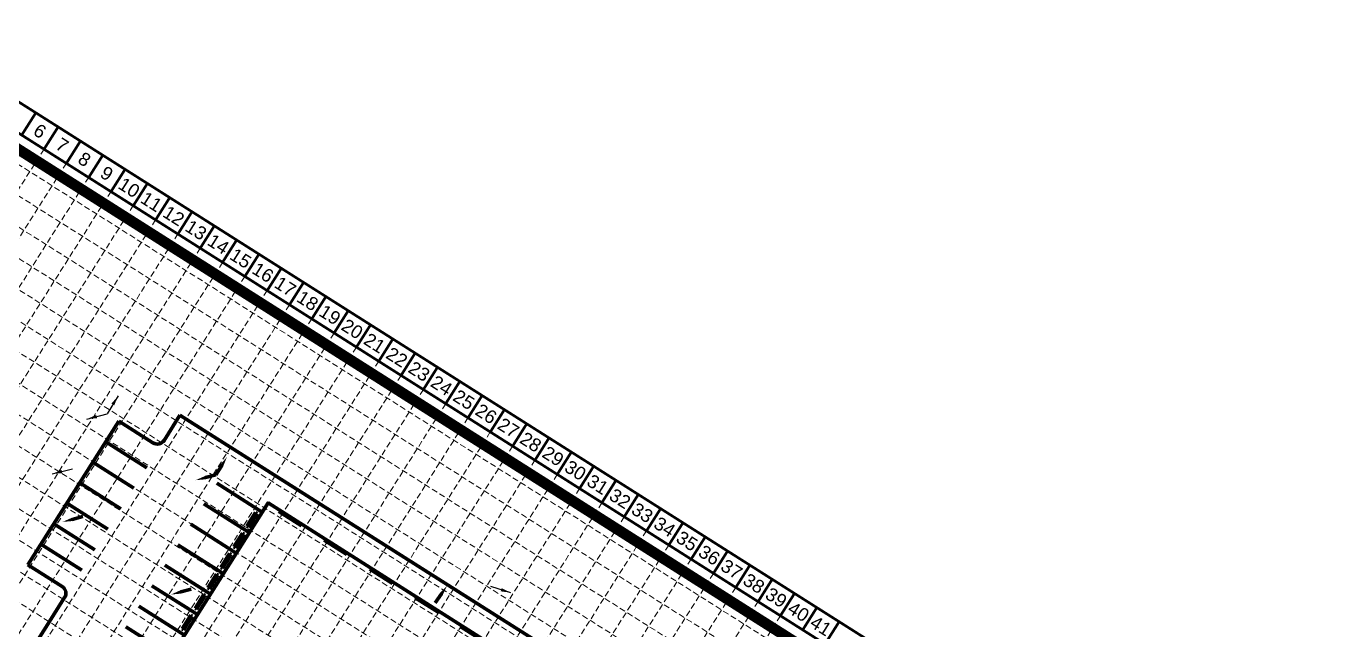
# Model space of a CAD drawing. Extents: x 4298 to 5039, y 4568 to 5236.
# Drawn here: x 4554.6 to 5039.1, y 5011.9 to 5235.7 of the extents above; entities that cross this region are included whole.
import ezdxf
from ezdxf.enums import TextEntityAlignment as Align

# ---------------------------------------------------------------- set-up
doc = ezdxf.new("R2010")
doc.units = 0
doc.header["$LTSCALE"] = 0.4
doc.header["$MEASUREMENT"] = 0
doc.linetypes.add('DASHED', pattern=[0.75, 0.5, -0.25])
doc.linetypes.add('HIDDEN', pattern=[0.375, 0.25, -0.125])
for name, color, linetype in [('BASE', 7, 'CONTINUOUS'), ('BLDG', 3, 'CONTINUOUS'), ('FLOW', 7, 'CONTINUOUS'), ('GRID', 254, 'HIDDEN'), ('LIMITS OF DISTURBANCE', 1, 'DASHED'), ('PCURB', 6, 'CONTINUOUS'), ('STRIPE', 2, 'CONTINUOUS')]:
    doc.layers.add(name, color=color, linetype=linetype)
doc.styles.get("Standard").update_dxf_attribs({"font": 'ARIAL.TTF'})
doc.styles.add('TEXT100', font='simplex.shx', dxfattribs={"height": 2.64})
doc.dimstyles.get("Standard").update_dxf_attribs({"dimtxt": 0.18, "dimasz": 0.18, "dimexe": 0.18, "dimexo": 0.0625, "dimgap": 0.09, "dimtad": 0, "dimtih": 1, "dimtoh": 1, "dimdec": 4, "dimzin": 0, "dimdsep": 46, "dimtxsty": 'Standard', "dimcen": 0.09, "dimadec": 0, "dimazin": 0, "dimtfac": 1, "dimtdec": 4, "dimtofl": 0, "dimtmove": 0, "dimatfit": 3, "dimfxl": 0, "dimtolj": 1, "dimtzin": 0, "dimarcsym": 0})

msp = doc.modelspace()

# ---------------------------------------------------------------- linework, layer by layer
at = {"layer": 'BASE', "const_width": 0.98}
for points in [[(4298.85, 4903.84), (4828.81, 4568.4), (5038.46, 4899.62), (4508.5, 5235.07)], [(4312.35, 4906.89), (4825.78, 4581.89), (5024.96, 4896.58), (4511.64, 5221.5)]]:
    msp.add_lwpolyline(points, close=True, dxfattribs=at)
for points in [[(4552.95, 5195.34), (4558.19, 5203.62)], [(4561.23, 5190.1), (4566.47, 5198.38)], [(4569.51, 5184.85), (4574.75, 5193.14)], [(4577.79, 5179.61), (4583.03, 5187.89)], [(4586.07, 5174.37), (4591.31, 5182.65)], [(4594.35, 5169.13), (4599.59, 5177.41)], [(4602.63, 5163.89), (4607.87, 5172.17)], [(4610.91, 5158.65), (4616.15, 5166.93)], [(4619.19, 5153.41), (4624.43, 5161.69)], [(4627.47, 5148.17), (4632.71, 5156.45)], [(4635.75, 5142.92), (4640.99, 5151.2)], [(4644.03, 5137.68), (4649.28, 5145.96)], [(4652.31, 5132.44), (4657.56, 5140.72)], [(4660.59, 5127.2), (4665.84, 5135.48)], [(4668.88, 5121.96), (4674.12, 5130.24)], [(4677.16, 5116.72), (4682.4, 5125)], [(4685.44, 5111.48), (4690.68, 5119.76)], [(4693.72, 5106.23), (4698.96, 5114.52)], [(4702, 5100.99), (4707.24, 5109.27)], [(4710.28, 5095.75), (4715.52, 5104.03)], [(4718.56, 5090.51), (4723.8, 5098.79)], [(4726.84, 5085.27), (4732.08, 5093.55)], [(4735.12, 5080.03), (4740.36, 5088.31)], [(4743.4, 5074.79), (4748.64, 5083.07)], [(4751.68, 5069.55), (4756.92, 5077.83)], [(4759.96, 5064.3), (4765.2, 5072.58)], [(4768.24, 5059.06), (4773.48, 5067.34)], [(4776.52, 5053.82), (4781.76, 5062.1)], [(4784.8, 5048.58), (4790.05, 5056.86)], [(4793.08, 5043.34), (4798.33, 5051.62)], [(4801.36, 5038.1), (4806.61, 5046.38)], [(4809.65, 5032.86), (4814.89, 5041.14)], [(4817.93, 5027.61), (4823.17, 5035.89)], [(4826.21, 5022.37), (4831.45, 5030.65)], [(4834.49, 5017.13), (4839.73, 5025.41)], [(4842.77, 5011.89), (4848.01, 5020.17)], [(4851.05, 5006.65), (4856.29, 5014.93)]]:
    msp.add_lwpolyline(points, dxfattribs=at)
at = {"layer": 'BLDG', "color": 7, "lineweight": 90}
for p, q in [((4644.35, 5058.95), (4606.78, 4999.59)), ((4779.54, 4973.38), (4644.35, 5058.95)), ((4648.31, 5055.85), (4648.58, 5056.28)), ((4656.76, 5050.5), (4648.31, 5055.85)), ((4657.02, 5050.93), (4656.76, 5050.5)), ((4665.21, 5045.16), (4665.47, 5045.58)), ((4673.66, 5039.81), (4665.21, 5045.16)), ((4673.92, 5040.23), (4673.66, 5039.81)), ((4682.11, 5034.46), (4682.37, 5034.88)), ((4690.56, 5029.11), (4682.11, 5034.46)), ((4690.82, 5029.53), (4690.56, 5029.11)), ((4699.01, 5023.76), (4699.27, 5024.19)), ((4707.45, 5018.41), (4699.01, 5023.76)), ((4707.72, 5018.84), (4707.45, 5018.41)), ((4715.9, 5013.07), (4716.17, 5013.49)), ((4724.35, 5007.72), (4715.9, 5013.07))]:
    msp.add_line(p, q, dxfattribs=at)
at = {"layer": 'FLOW', "lineweight": 90}
for points in [[(4621.14, 5068.35), (4625.05, 5069.36)], [(4627.16, 5072.81), (4625.05, 5069.36)], [(4571.72, 5052.87), (4575.63, 5053.88)], [(4611.97, 5025.95), (4615.88, 5026.97)], [(4708.68, 5025.28), (4706.36, 5021.98)]]:
    msp.add_lwpolyline(points, dxfattribs=at)
for points in [[(4626.62, 5073.13), (4629.11, 5076.01), (4627.69, 5072.48)], [(4621.3, 5067.74), (4617.51, 5067.4), (4620.98, 5068.95)], [(4571.87, 5052.26), (4568.09, 5051.93), (4571.56, 5053.47)], [(4612.13, 5025.35), (4608.34, 5025.01), (4611.82, 5026.56)], [(4708.17, 5025.64), (4710.84, 5028.35), (4709.2, 5024.92)]]:
    msp.add_solid(points, dxfattribs=at)
at = {"layer": 'GRID', "color": 252, "linetype": 'HIDDEN', "lineweight": 0, "ltscale": 22}
for p, q in [((4506.59, 5213.04), (5019.99, 4888.08)), ((4501.35, 5204.76), (5014.75, 4879.8)), ((4496.11, 5196.48), (5009.5, 4871.52)), ((4561.25, 5190.19), (4377.73, 4900.26)), ((4569.53, 5184.95), (4386.01, 4895.02)), ((4490.58, 5188.42), (5003.98, 4863.46)), ((4485.34, 5180.14), (4998.73, 4855.18)), ((4577.81, 5179.71), (4394.29, 4889.77)), ((4586.09, 5174.47), (4402.57, 4884.53)), ((4480.1, 5171.86), (4993.49, 4846.9)), ((4594.37, 5169.23), (4410.85, 4879.29)), ((4602.65, 5163.99), (4419.13, 4874.05)), ((4474.85, 5163.58), (4988.25, 4838.62)), ((4610.93, 5158.74), (4427.41, 4868.81)), ((4619.19, 5153.41), (4435.72, 4863.55)), ((4469.61, 5155.3), (4983.01, 4830.34)), ((4627.47, 5148.17), (4444, 4858.31)), ((4464.37, 5147.02), (4977.77, 4822.05)), ((4635.75, 5142.92), (4452.28, 4853.07)), ((4459.13, 5138.74), (4972.53, 4813.77)), ((4644.03, 5137.68), (4460.56, 4847.83)), ((4652.31, 5132.44), (4468.84, 4842.58)), ((4453.89, 5130.46), (4967.29, 4805.49)), ((4660.59, 5127.2), (4477.12, 4837.34)), ((4448.65, 5122.18), (4962.04, 4797.21)), ((4668.88, 5121.96), (4485.4, 4832.1)), ((4443.41, 5113.9), (4956.8, 4788.93)), ((4677.16, 5116.72), (4493.69, 4826.86)), ((4685.44, 5111.48), (4501.97, 4821.62)), ((4438.17, 5105.62), (4951.56, 4780.65)), ((4693.72, 5106.23), (4510.25, 4816.38)), ((4702, 5100.99), (4518.53, 4811.14)), ((4432.92, 5097.34), (4946.32, 4772.37)), ((4710.28, 5095.75), (4526.81, 4805.89)), ((4718.56, 5090.51), (4535.09, 4800.65)), ((4726.84, 5085.27), (4543.37, 4795.41)), ((4735.12, 5080.03), (4551.65, 4790.17)), ((4743.4, 5074.79), (4559.93, 4784.93)), ((4751.68, 5069.55), (4568.21, 4779.69)), ((4759.96, 5064.3), (4576.49, 4774.45)), ((4768.24, 5059.06), (4584.77, 4769.21)), ((4776.52, 5053.82), (4593.05, 4763.96)), ((4784.8, 5048.58), (4601.33, 4758.72)), ((4793.08, 5043.34), (4609.61, 4753.48)), ((4801.36, 5038.1), (4617.89, 4748.24)), ((4809.65, 5032.86), (4626.17, 4743)), ((4817.93, 5027.61), (4634.46, 4737.76)), ((4826.21, 5022.37), (4642.74, 4732.52)), ((4834.49, 5017.13), (4651.02, 4727.27))]:
    msp.add_line(p, q, dxfattribs=at)
at = {"layer": 'GRID', "color": 0, "linetype": 'Continuous', "const_width": 1}
msp.add_lwpolyline([(4644.35, 5058.95), (4779.54, 4973.38), (4741.97, 4914.02), (4606.78, 4999.59)], close=True, dxfattribs=at)
at = {"layer": 'GRID', "color": 7}
msp.add_lwpolyline([(4644.35, 5058.95), (4779.51, 4973.4), (4741.95, 4914.05), (4606.79, 4999.6)], close=True, dxfattribs=at)
at = {"layer": 'LIMITS OF DISTURBANCE', "ltscale": 80, "const_width": 4}
msp.add_lwpolyline([(4512.61, 5212.94), (4378.49, 5001.86), (4400.7, 4987.23), (4409.97, 5001.87), (4488.55, 4952.41), (4475.93, 4932.03), (4550.42, 4885.44), (4562.36, 4906.53), (4801.17, 4754.88), (4801.15, 4731.32), (4820.84, 4723.2), (4833.12, 4732.79), (4868.89, 4738.54), (4860.36, 4763.58), (4942.83, 4897.85), (4961.74, 4885.33), (4982.48, 4919.82), (4968.75, 4925.72), (4513.41, 5214.37)], close=True, dxfattribs=at)
at = {"layer": 'PCURB', "color": 7, "lineweight": 90}
for p, q in [((4588.98, 5089.26), (4555.28, 5036.03)), ((4601.65, 5081.24), (4588.98, 5089.26)), ((4611.68, 5091.47), (4605.79, 5082.17)), ((4751.09, 5003.22), (4611.68, 5091.47)), ((4567.96, 5028.01), (4555.28, 5036.03)), ((4568.89, 5023.87), (4514.05, 4937.24))]:
    msp.add_line(p, q, dxfattribs=at)
for centre, start, end in [((4603.26, 5083.78), 237.6675, 327.6675), ((4566.35, 5025.47), 327.6675, 57.6675)]:
    msp.add_arc(centre, 3, start, end, dxfattribs=at)
at = {"layer": 'STRIPE', "color": 7, "lineweight": 90}
for p, q in [((4599.37, 5072.03), (4584.17, 5081.66)), ((4594.56, 5064.43), (4579.35, 5074.05)), ((4589.75, 5056.82), (4574.54, 5066.45)), ((4642.21, 5055.57), (4625.31, 5066.27)), ((4584.93, 5049.22), (4569.72, 5058.85)), ((4637.4, 5047.96), (4620.5, 5058.66)), ((4639.72, 5055.37), (4636.51, 5050.3)), ((4637.07, 5049.95), (4640.28, 5055.02)), ((4640.28, 5055.02), (4639.72, 5055.37)), ((4580.12, 5041.61), (4564.91, 5051.24)), ((4632.58, 5040.36), (4615.69, 5051.06)), ((4636.51, 5050.3), (4637.07, 5049.95)), ((4634.91, 5047.77), (4631.7, 5042.7)), ((4632.25, 5042.34), (4635.46, 5047.41)), ((4635.46, 5047.41), (4634.91, 5047.77)), ((4575.31, 5034.01), (4560.1, 5043.64)), ((4627.77, 5032.76), (4610.87, 5043.45)), ((4630.09, 5040.16), (4626.88, 5035.09)), ((4627.44, 5034.74), (4630.65, 5039.81)), ((4630.65, 5039.81), (4630.09, 5040.16)), ((4631.7, 5042.7), (4632.25, 5042.34)), ((4622.96, 5025.15), (4606.06, 5035.85)), ((4626.88, 5035.09), (4627.44, 5034.74)), ((4625.28, 5032.56), (4622.07, 5027.49)), ((4622.63, 5027.14), (4625.84, 5032.2)), ((4625.84, 5032.2), (4625.28, 5032.56)), ((4618.14, 5017.55), (4601.24, 5028.24)), ((4620.47, 5024.95), (4617.26, 5019.88)), ((4621.02, 5024.6), (4620.47, 5024.95)), ((4622.07, 5027.49), (4622.63, 5027.14)), ((4613.33, 5009.94), (4596.43, 5020.64)), ((4617.81, 5019.53), (4621.02, 5024.6)), ((4615.65, 5017.35), (4612.44, 5012.28)), ((4613, 5011.93), (4616.21, 5017)), ((4616.21, 5017), (4615.65, 5017.35)), ((4617.26, 5019.88), (4617.81, 5019.53)), ((4608.52, 5002.34), (4591.62, 5013.03)), ((4612.44, 5012.28), (4613, 5011.93))]:
    msp.add_line(p, q, dxfattribs=at)

# ---------------------------------------------------------------- texts
at = {"layer": 'BASE'}
for s, p in [('6', (4559.71, 5196.86)), ('7', (4567.99, 5191.62)), ('8', (4576.27, 5186.37)), ('9', (4584.55, 5181.13)), ('10', (4592.83, 5175.89)), ('11', (4601.11, 5170.65)), ('12', (4609.39, 5165.41)), ('13', (4617.67, 5160.17)), ('14', (4625.95, 5154.93)), ('15', (4634.23, 5149.68)), ('16', (4642.51, 5144.44)), ('17', (4650.79, 5139.2)), ('18', (4659.08, 5133.96)), ('19', (4667.36, 5128.72)), ('20', (4675.64, 5123.48)), ('21', (4683.92, 5118.24)), ('22', (4692.2, 5113)), ('23', (4700.48, 5107.75)), ('24', (4708.76, 5102.51)), ('25', (4717.04, 5097.27)), ('26', (4725.32, 5092.03)), ('27', (4733.6, 5086.79)), ('28', (4741.88, 5081.55)), ('29', (4750.16, 5076.31)), ('30', (4758.44, 5071.06)), ('31', (4766.72, 5065.82)), ('32', (4775, 5060.58)), ('33', (4783.28, 5055.34)), ('34', (4791.56, 5050.1)), ('35', (4799.85, 5044.86)), ('36', (4808.13, 5039.62)), ('37', (4816.41, 5034.38)), ('38', (4824.69, 5029.13)), ('39', (4832.97, 5023.89)), ('40', (4841.25, 5018.65)), ('41', (4849.53, 5013.41))]:
    msp.add_text(s, height=4.9, rotation=327.6675, dxfattribs=at).set_placement(p, align=Align.MIDDLE_CENTER)

# ---------------------------------------------------------------- leaders
at = {"layer": 'FLOW'}
for points in [[(4588.71, 5098.65), (4584.66, 5092)], [(4577.11, 5090.05), (4584.66, 5092)], [(4564.23, 5069.7), (4571.78, 5071.65)], [(4734.45, 5025.69), (4726.99, 5027.96)]]:
    msp.add_leader(points, dimstyle='Standard', override={"dimasz": 3.75, "dimgap": 0.6, "dimtad": 1, "dimtih": 0, "dimtoh": 0, "dimdec": 1, "dimpost": "'", "dimtxsty": 'TEXT100', "dimcen": 0}, dxfattribs=at)

doc.saveas('drawing.dxf')
